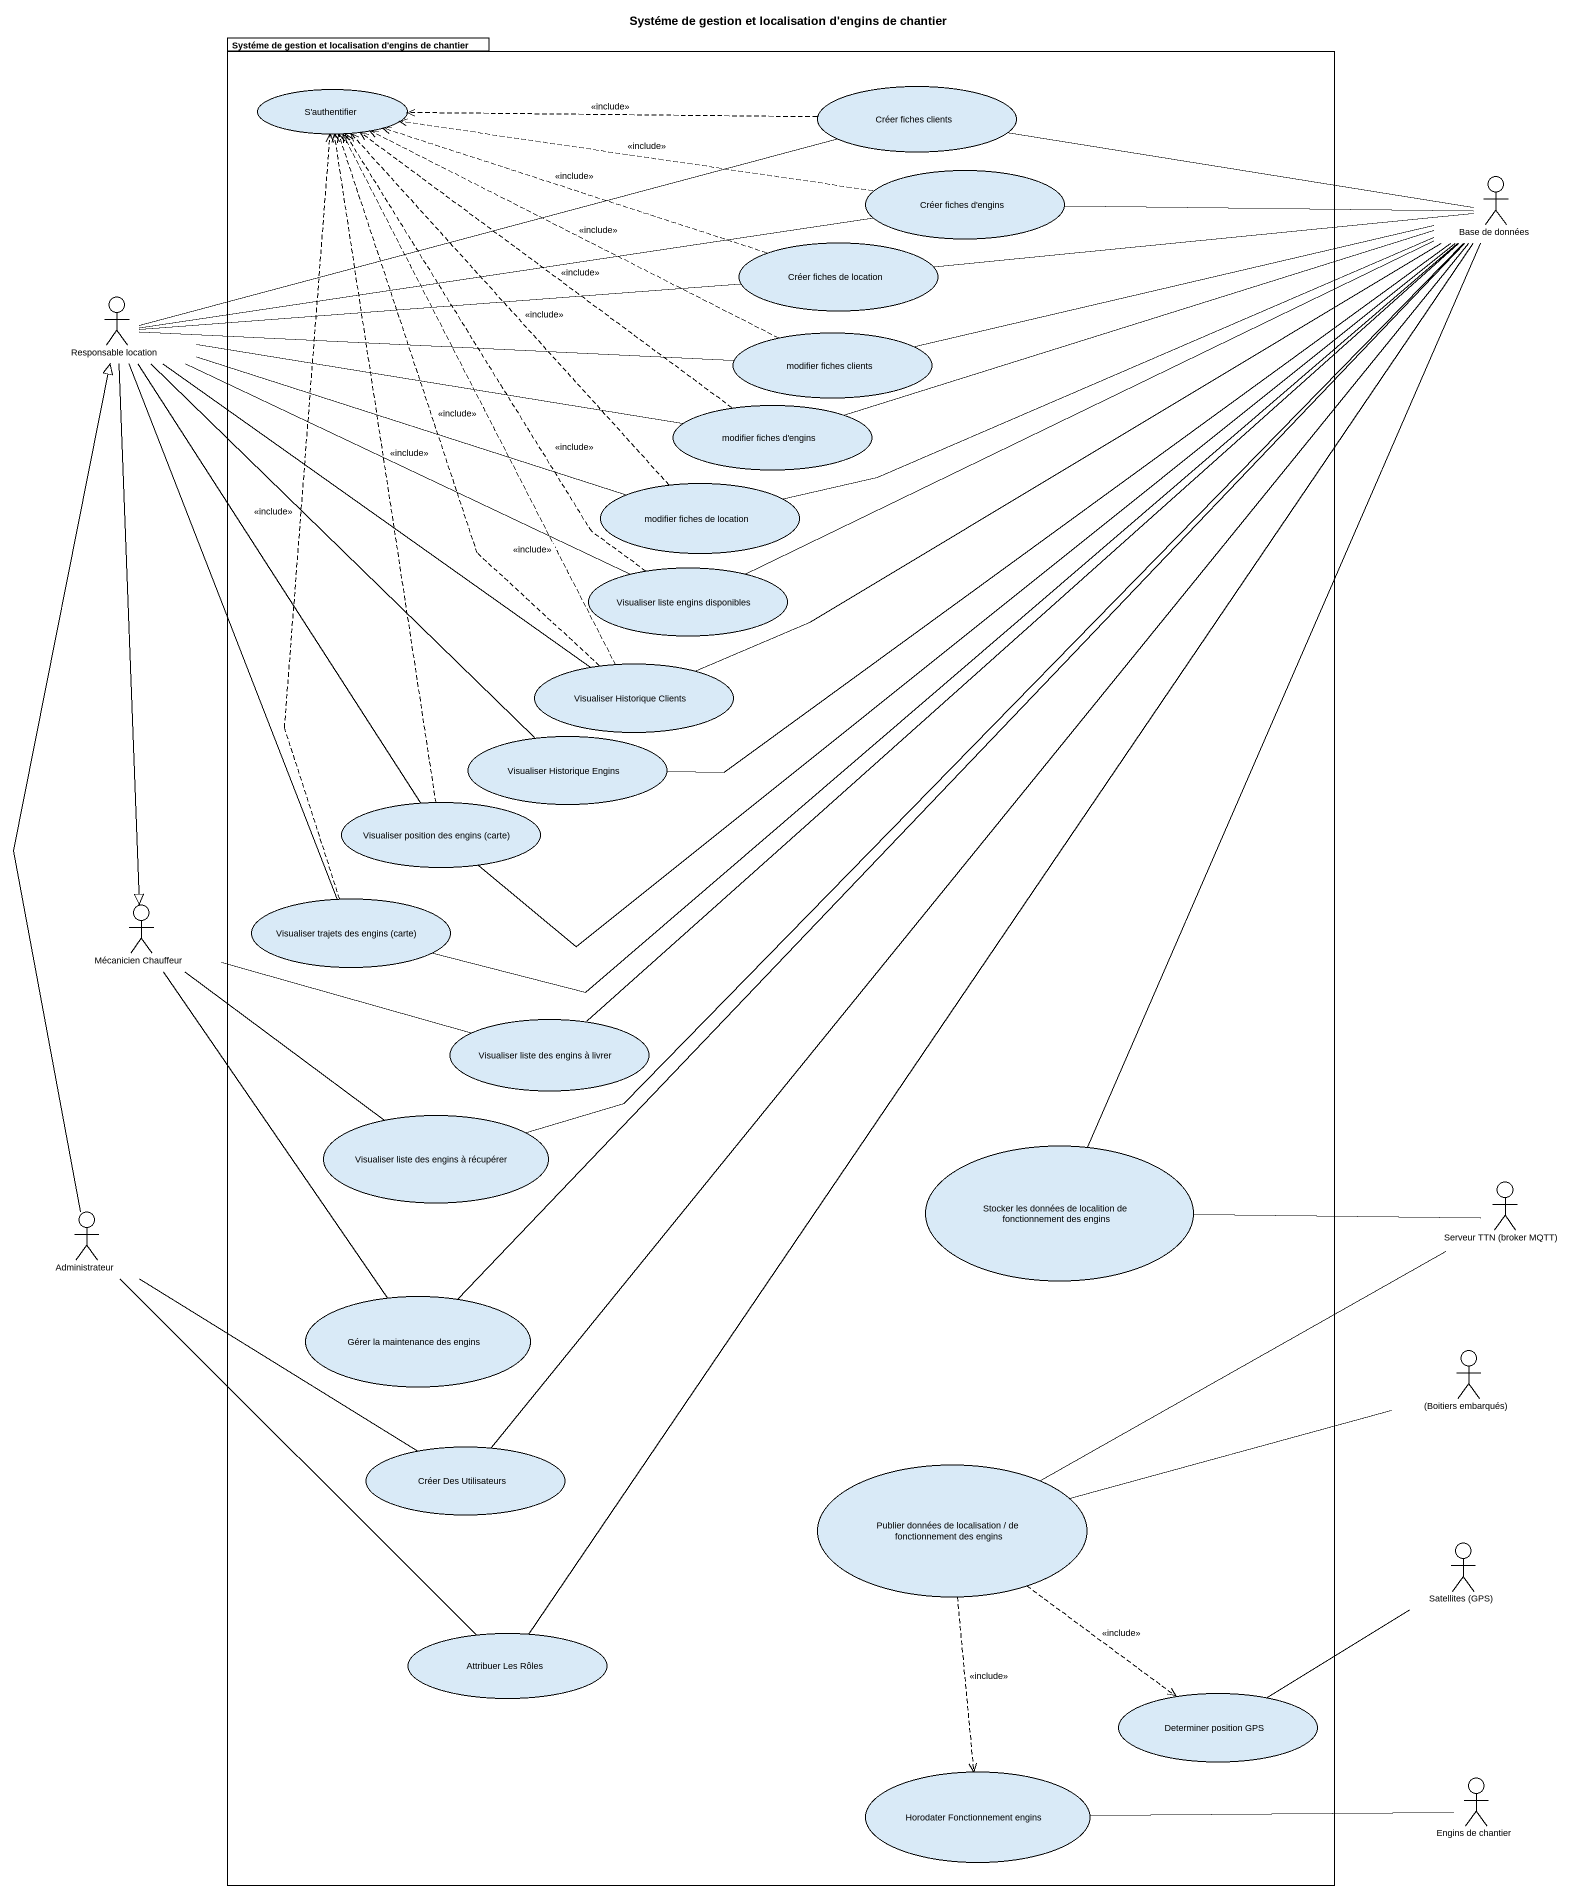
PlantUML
@startuml
title Systéme de gestion et localisation d'engins de chantier
package "Systéme de gestion et localisation d'engins de chantier" as Systéme_de_gestion_et {
  usecase "S'authentifier" as S_authentifier
  usecase "Créer fiches clients" as Créer_fiches_clients
  usecase "Créer fiches d'engins" as Créer_fiches_d_engins
  usecase "Créer fiches de location" as Créer_fiches_de_location
  usecase "modifier fiches clients" as modifier_fiches_clients
  usecase "modifier fiches d'engins" as modifier_fiches_d_engins
  usecase "modifier fiches de location" as modifier_fiches_de_location
  usecase "Visualiser liste engins disponibles" as Visualiser_liste_engins
  usecase "Visualiser Historique Clients" as Visualiser_Historique
  usecase "Visualiser Historique Engins" as Visualiser_Historique_Engins
  usecase "Visualiser position des engins (carte)" as Visualiser_position_des
  usecase "Visualiser trajets des engins (carte)" as Visualiser_trajets_des
  usecase "Visualiser liste des engins à livrer" as Visualiser_liste_des_engins
  usecase "Visualiser liste des engins à récupérer" as Visualiser_liste_des_engins_2
  usecase "Stocker les données de localition de fonctionnement des engins" as Stocker_les_données_de
  usecase "Gérer la maintenance des engins" as Gérer_la_maintenance_des
  usecase "Créer Des Utilisateurs" as Créer_Des_Utilisateurs
  usecase "Publier données de localisation / de fonctionnement des engins" as Publier_données_de
  usecase "Attribuer Les Rôles" as Attribuer_Les_Rôles
  usecase "Determiner position GPS" as Determiner_position_GPS
  usecase "Horodater Fonctionnement engins" as Horodater_Fonctionnement
}
actor "Base de données" as Base_de_données
actor "Responsable location" as Responsable_location
actor "Mécanicien Chauffeur" as Mécanicien_Chauffeur
actor "Serveur TTN (broker MQTT)" as Serveur_TTN_broker_MQTT
actor Administrateur
actor "(Boitiers embarqués)" as Boitiers_embarqués
actor "Satellites (GPS)" as Satellites_GPS
actor "Engins de chantier" as Engins_de_chantier
Créer_fiches_clients .left.> S_authentifier : <<include>>
Créer_fiches_clients -right- Base_de_données
Créer_fiches_d_engins .left.> S_authentifier : <<include>>
Créer_fiches_d_engins -right- Base_de_données
Créer_fiches_de_location .left.> S_authentifier : <<include>>
Créer_fiches_de_location -right- Base_de_données
Responsable_location -right- Créer_fiches_clients
Responsable_location -right- Créer_fiches_d_engins
Responsable_location -right- Créer_fiches_de_location
Responsable_location -right- modifier_fiches_clients
Responsable_location -right- modifier_fiches_d_engins
Responsable_location -right- modifier_fiches_de_location
Responsable_location -right- Visualiser_liste_engins
Responsable_location -- Visualiser_Historique
Responsable_location -- Visualiser_Historique_Engins
Responsable_location -- Visualiser_position_des
Responsable_location --|> Mécanicien_Chauffeur
modifier_fiches_clients .left.> S_authentifier : <<include>>
modifier_fiches_clients -right- Base_de_données
modifier_fiches_d_engins .up.> S_authentifier : <<include>>
modifier_fiches_d_engins -right- Base_de_données
modifier_fiches_de_location .up.> S_authentifier : <<include>>
modifier_fiches_de_location -right- Base_de_données
Visualiser_liste_engins .up.> S_authentifier : <<include>>
Visualiser_liste_engins -right- Base_de_données
Visualiser_Historique .up.> S_authentifier : <<include>>
Visualiser_Historique .up.> S_authentifier : <<include>>
Visualiser_Historique -right- Base_de_données
Visualiser_Historique_Engins -up- Base_de_données
Visualiser_position_des .up.> S_authentifier : <<include>>
Visualiser_position_des -right- Base_de_données
Mécanicien_Chauffeur -right- Visualiser_liste_des_engins
Mécanicien_Chauffeur -- Visualiser_liste_des_engins_2
Mécanicien_Chauffeur -- Gérer_la_maintenance_des
Visualiser_trajets_des .up.> S_authentifier : <<include>>
Visualiser_trajets_des -up- Base_de_données
Visualiser_trajets_des -up- Responsable_location
Visualiser_liste_des_engins -up- Base_de_données
Visualiser_liste_des_engins_2 -up- Base_de_données
Stocker_les_données_de -up- Base_de_données
Stocker_les_données_de -right- Serveur_TTN_broker_MQTT
Administrateur -up-|> Responsable_location
Administrateur -- Créer_Des_Utilisateurs
Administrateur -- Attribuer_Les_Rôles
Gérer_la_maintenance_des -up- Base_de_données
Créer_Des_Utilisateurs -up- Base_de_données
Publier_données_de -right- Serveur_TTN_broker_MQTT
Publier_données_de -right- Boitiers_embarqués
Publier_données_de ..> Determiner_position_GPS : <<include>>
Publier_données_de ..> Horodater_Fonctionnement : <<include>>
Attribuer_Les_Rôles -up- Base_de_données
Determiner_position_GPS -up- Satellites_GPS
Horodater_Fonctionnement -right- Engins_de_chantier
@enduml
